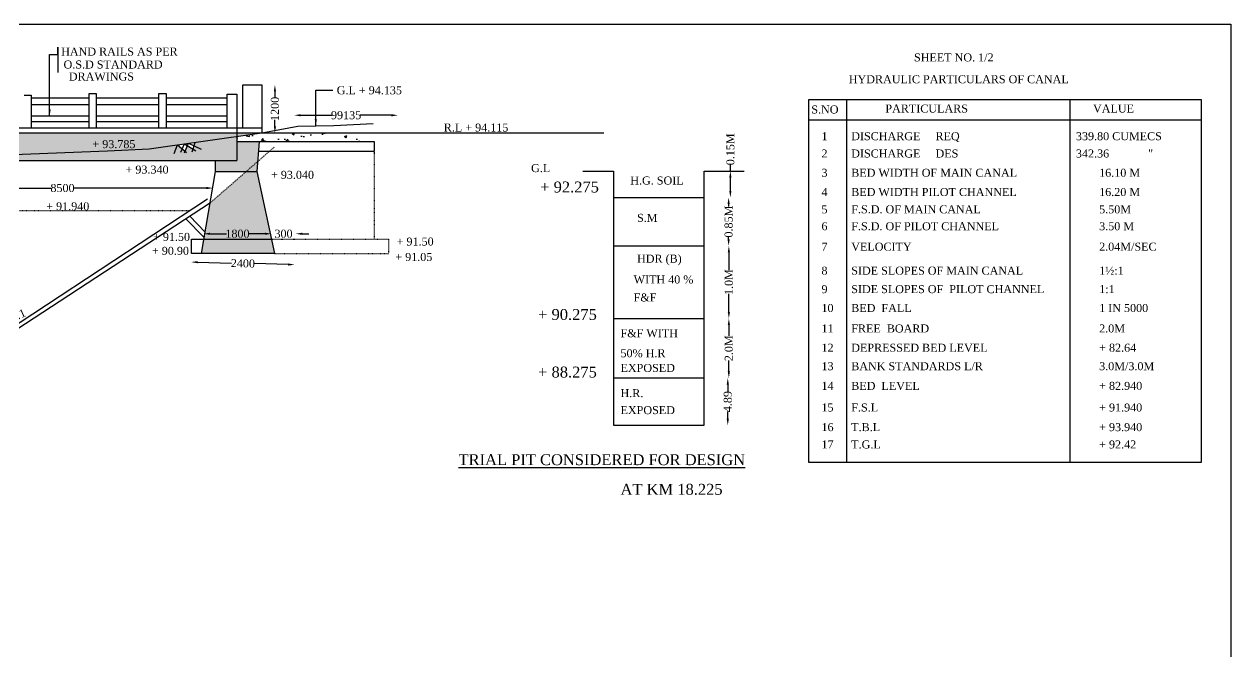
# Model space of a CAD drawing. Header units: millimetres. Extents: x -109570 to 149785, y -246061 to 46759.
# Drawn here: x 45427 to 78606, y 29506 to 46759 of the extents above; entities that cross this region are included whole.
import ezdxf

# ---------------------------------------------------------------- set-up
doc = ezdxf.new("R2010")
doc.units = ezdxf.units.MM
doc.header["$MEASUREMENT"] = 0
doc.header["$PDMODE"] = 33
doc.header["$PDSIZE"] = 500
doc.linetypes.add('ACAD_ISO03W100', pattern=[30, 12, -18])
for name, color, linetype in [('DIM', 5, 'Continuous'), ('DOT LINE', 3, 'ACAD_ISO03W100'), ('DWG. LINE', 1, 'Continuous'), ('HATCH', 2, 'Continuous'), ('TEXT', 7, 'Continuous'), ('TITLE', 7, 'Continuous')]:
    doc.layers.add(name, color=color, linetype=linetype)
doc.styles.get("Standard").update_dxf_attribs({"font": 'TIMES.TTF', "height": 220})
doc.dimstyles.get("Standard").update_dxf_attribs({"dimtxt": 220, "dimasz": 180, "dimexe": 0.18, "dimexo": 0.0625, "dimgap": 0.09, "dimtad": 0, "dimdec": 0, "dimzin": 0, "dimdsep": 46, "dimtxsty": 'Standard', "dimcen": 0.09, "dimse1": 1, "dimse2": 1, "dimclrd": 5, "dimclre": 5, "dimclrt": 4, "dimadec": 0, "dimazin": 0, "dimtfac": 1, "dimtdec": 0, "dimtofl": 0, "dimtmove": 0, "dimatfit": 3, "dimfxl": 1, "dimtolj": 1, "dimtzin": 0, "dimarcsym": 0})
pattern_1 = [(50, (0, 0), (717.26, -62.752), [75, -825]), (355, (0, 0), (-138.751, 752.192), [60, -660]), (100.4514, (59.8, -5.2), (578.5094, 689.4395), [63.74, -701.142]), (46.1842, (0, 200), (1067.241, -165.519), [112.5, -1237.5]), (96.6356, (88.9, 186.2), (934.663, 974.118), [95.61, -1051.713]), (351.1842, (0, 200), (934.662, 974.119), [90, -990]), (21, (100, 150), (596.907, -402.619), [75, -825]), (326, (100, 150), (243.315, 725.15), [60, -660]), (71.4514, (149.74, 116.45), (840.2226, 322.5305), [63.74, -701.142]), (37.5, (0, 0), (12.1599, 332.8939), [0, -652, 0, -670, 0, -662.5]), (7.5, (0, 0), (263.0695, 394.4117), [0, -382, 0, -637, 0, -252.5]), (327.5, (-223, 0), (533.8224, -22.5549), [0, -250, 0, -780, 0, -1035]), (317.5, (-323, 0), (583.1862, 100.105), [0, -325, 0, -518, 0, -735])]

# ---------------------------------------------------------------- blocks, each defined once
blk = doc.blocks.new('*D21')
at = {"layer": 'Defpoints', "color": 0}
for p in [(42345, 42254), (50619, 42337), (50619, 42254)]:
    blk.add_point(p, dxfattribs=at)
at = {"layer": 'DIM', "color": 5, "lineweight": -2}
for p, q in [((42525, 42254), (46173, 42254)), ((50439, 42254), (46792, 42254))]:
    blk.add_line(p, q, dxfattribs=at)
at = {"layer": 'DIM', "color": 5}
for points in [[(42525, 42284), (42525, 42224), (42345, 42254)], [(50439, 42284), (50439, 42224), (50619, 42254)]]:
    blk.add_solid(points, dxfattribs=at)
at = {"layer": 'DIM', "color": 4, "insert": (46482, 42254), "char_height": 220, "attachment_point": 5}
blk.add_mtext('\\A1;8500', dxfattribs=at)
blk = doc.blocks.new('*D27')
at = {"layer": 'Defpoints', "color": 0}
for p in [(50024, 40459), (52866, 40148), (52872, 40387)]:
    blk.add_point(p, dxfattribs=at)
at = {"layer": 'DIM', "color": 5, "lineweight": -2}
for p, q in [((50198, 40216), (51126, 40192)), ((52686, 40153), (51757, 40176))]:
    blk.add_line(p, q, dxfattribs=at)
at = {"layer": 'DIM', "color": 5}
for points in [[(50199, 40246), (50197, 40186), (50018, 40220)], [(52687, 40183), (52685, 40123), (52866, 40148)]]:
    blk.add_solid(points, dxfattribs=at)
at = {"layer": 'DIM', "color": 4, "insert": (51442, 40184), "char_height": 220, "attachment_point": 5, "rotation": 358.5488}
blk.add_mtext('\\A1;2400', dxfattribs=at)
blk = doc.blocks.new('*D28')
at = {"layer": 'Defpoints', "color": 0}
for p in [(50358, 40847), (52226, 40998), (52226, 40847)]:
    blk.add_point(p, dxfattribs=at)
at = {"layer": 'DIM', "color": 5, "lineweight": -2}
for p, q in [((50538, 40998), (50992, 40998)), ((52046, 40998), (51592, 40998))]:
    blk.add_line(p, q, dxfattribs=at)
at = {"layer": 'DIM', "color": 5}
for points in [[(50538, 41028), (50538, 40968), (50358, 40998)], [(52046, 41028), (52046, 40968), (52226, 40998)]]:
    blk.add_solid(points, dxfattribs=at)
at = {"layer": 'DIM', "color": 4, "insert": (51292, 40998), "char_height": 220, "attachment_point": 5}
blk.add_mtext('\\A1;1800', dxfattribs=at)
blk = doc.blocks.new('*D29')
at = {"layer": 'Defpoints', "color": 0}
for p in [(52226, 40847), (52893, 40998), (52893, 40847)]:
    blk.add_point(p, dxfattribs=at)
at = {"layer": 'DIM', "color": 5, "lineweight": -2}
for p, q in [((52046, 40998), (51866, 40998)), ((53073, 40998), (53253, 40998))]:
    blk.add_line(p, q, dxfattribs=at)
at = {"layer": 'DIM', "color": 5}
for points in [[(52046, 41028), (52046, 40968), (52226, 40998)], [(53073, 41028), (53073, 40968), (52893, 40998)]]:
    blk.add_solid(points, dxfattribs=at)
at = {"layer": 'DIM', "color": 4, "insert": (52559, 40998), "char_height": 220, "attachment_point": 5}
blk.add_mtext('\\A1;300', dxfattribs=at)
blk = doc.blocks.new('*D30')
at = {"layer": 'Defpoints', "color": 0}
for p in [(51964, 45089), (51964, 43772), (52322, 43772)]:
    blk.add_point(p, dxfattribs=at)
at = {"layer": 'DIM', "color": 5, "lineweight": -2}
for p, q in [((52322, 44909), (52322, 44730)), ((52322, 43952), (52322, 44130))]:
    blk.add_line(p, q, dxfattribs=at)
at = {"layer": 'DIM', "color": 5}
for points in [[(52292, 44909), (52352, 44909), (52322, 45089)], [(52292, 43952), (52352, 43952), (52322, 43772)]]:
    blk.add_solid(points, dxfattribs=at)
at = {"layer": 'DIM', "color": 4, "insert": (52322, 44430), "char_height": 220, "attachment_point": 5, "rotation": 90}
blk.add_mtext('\\A1;1200', dxfattribs=at)
blk = doc.blocks.new('*D31')
at = {"layer": 'Defpoints', "color": 0}
for p in [(52852, 44225), (55706, 44255), (55706, 44225)]:
    blk.add_point(p, dxfattribs=at)
at = {"layer": 'DIM', "color": 5, "lineweight": -2}
for p, q in [((53032, 44255), (53890, 44255)), ((55526, 44255), (54668, 44255))]:
    blk.add_line(p, q, dxfattribs=at)
at = {"layer": 'DIM', "color": 5}
for points in [[(53032, 44285), (53032, 44225), (52852, 44255)], [(55526, 44285), (55526, 44225), (55706, 44255)]]:
    blk.add_solid(points, dxfattribs=at)
at = {"layer": 'DIM', "color": 4, "insert": (54279, 44255), "char_height": 220, "attachment_point": 5}
blk.add_mtext('\\A1;99135', dxfattribs=at)
blk = doc.blocks.new('*D94')
at = {"layer": 'Defpoints', "color": 0}
for p in [(64121, 42720), (64121, 41995), (64845, 41995)]:
    blk.add_point(p, dxfattribs=at)
at = {"layer": 'DWG. LINE', "color": 5, "lineweight": -2}
for p, q in [((64845, 42720), (64845, 42900)), ((64845, 42175), (64845, 42540))]:
    blk.add_line(p, q, dxfattribs=at)
at = {"layer": 'DWG. LINE', "color": 5}
for points in [[(64815, 42540), (64875, 42540), (64845, 42720)], [(64815, 42175), (64875, 42175), (64845, 41995)]]:
    blk.add_solid(points, dxfattribs=at)
at = {"layer": 'DWG. LINE', "color": 4, "insert": (64845, 43319), "char_height": 220, "attachment_point": 5, "rotation": 90}
blk.add_mtext('\\A1;0.15M', dxfattribs=at)
blk = doc.blocks.new('*D95')
at = {"layer": 'Defpoints', "color": 0}
for p in [(64121, 41995), (64121, 40669), (64797, 40669)]:
    blk.add_point(p, dxfattribs=at)
at = {"layer": 'DWG. LINE', "color": 5, "lineweight": -2}
for p, q in [((64797, 41815), (64797, 41751)), ((64797, 40849), (64797, 40913))]:
    blk.add_line(p, q, dxfattribs=at)
at = {"layer": 'DWG. LINE', "color": 5}
for points in [[(64767, 41815), (64827, 41815), (64797, 41995)], [(64767, 40849), (64827, 40849), (64797, 40669)]]:
    blk.add_solid(points, dxfattribs=at)
at = {"layer": 'DWG. LINE', "color": 4, "insert": (64797, 41332), "char_height": 220, "attachment_point": 5, "rotation": 90}
blk.add_mtext('\\A1;0.85M', dxfattribs=at)
blk = doc.blocks.new('*D96')
at = {"layer": 'Defpoints', "color": 0}
for p in [(64121, 40669), (64121, 38669), (64803, 38669)]:
    blk.add_point(p, dxfattribs=at)
at = {"layer": 'DWG. LINE', "color": 5, "lineweight": -2}
for p, q in [((64803, 40489), (64803, 39994)), ((64803, 38849), (64803, 39344))]:
    blk.add_line(p, q, dxfattribs=at)
at = {"layer": 'DWG. LINE', "color": 5}
for points in [[(64773, 40489), (64833, 40489), (64803, 40669)], [(64773, 38849), (64833, 38849), (64803, 38669)]]:
    blk.add_solid(points, dxfattribs=at)
at = {"layer": 'DWG. LINE', "color": 4, "insert": (64803, 39669), "char_height": 220, "attachment_point": 5, "rotation": 90}
blk.add_mtext('\\A1;1.0M', dxfattribs=at)
blk = doc.blocks.new('*D97')
at = {"layer": 'Defpoints', "color": 0}
for p in [(64121, 38669), (64121, 37034), (64803, 37034)]:
    blk.add_point(p, dxfattribs=at)
at = {"layer": 'DWG. LINE', "color": 5, "lineweight": -2}
for p, q in [((64803, 38489), (64803, 38192)), ((64803, 37214), (64803, 37511))]:
    blk.add_line(p, q, dxfattribs=at)
at = {"layer": 'DWG. LINE', "color": 5}
for points in [[(64773, 38489), (64833, 38489), (64803, 38669)], [(64773, 37214), (64833, 37214), (64803, 37034)]]:
    blk.add_solid(points, dxfattribs=at)
at = {"layer": 'DWG. LINE', "color": 4, "insert": (64803, 37851), "char_height": 220, "attachment_point": 5, "rotation": 90}
blk.add_mtext('\\A1;2.0M', dxfattribs=at)
blk = doc.blocks.new('*D98')
at = {"layer": 'Defpoints', "color": 0}
for p in [(64121, 37034), (64121, 35734), (64773, 35734)]:
    blk.add_point(p, dxfattribs=at)
at = {"layer": 'DWG. LINE', "color": 5, "lineweight": -2}
for p, q in [((64773, 36854), (64773, 36659)), ((64773, 35914), (64773, 36109))]:
    blk.add_line(p, q, dxfattribs=at)
at = {"layer": 'DWG. LINE', "color": 5}
for points in [[(64743, 36854), (64803, 36854), (64773, 37034)], [(64743, 35914), (64803, 35914), (64773, 35734)]]:
    blk.add_solid(points, dxfattribs=at)
at = {"layer": 'DWG. LINE', "color": 4, "insert": (64773, 36384), "char_height": 220, "attachment_point": 5, "rotation": 90}
blk.add_mtext('\\A1;4.89', dxfattribs=at)

msp = doc.modelspace()

# ---------------------------------------------------------------- hatches: boundary and pattern name
at = {"layer": 'HATCH'}
h = msp.add_hatch(dxfattribs=at)
h.set_pattern_fill('AR-CONC', color=256, scale=100, style=0)
h.set_pattern_definition(pattern_1)
h.paths.add_polyline_path([(42070.7, 43771.9), (25803.5, 43771.9), (25803.5, 43578.1), (42070.7, 43578.1)])
h.paths.add_polyline_path([(51963.7, 43771.9), (42070.7, 43771.9), (42070.7, 43578.1), (41717.3, 43578.1), (41717.3, 43015.7), (44669.1, 43156.5), (47715.6, 43280.8), (48869.2, 43331.6)])
h.paths.add_polyline_path([(51272.6, 43673.6), (50127.9, 43510.7), (50069.5, 43324.4), (49919.8, 43416.4), (49855, 43260.2), (49645.1, 43442), (48869.2, 43331.6), (47715.6, 43280.8), (44669.1, 43156.5), (41717.3, 43015.7), (51272.6, 43015.7)], flags=17)
h.paths.add_polyline_path([(51825.5, 42705.4), (51528.8, 42705.4), (50550.2, 41854.6), (50532.8, 41843.3), (50358.4, 40846.8), (52225.9, 40846.8)])
h.paths.add_polyline_path([(51892.6, 43532.8), (51272.6, 43532.8), (51272.6, 43015.7), (50683.7, 43015.7), (50683.7, 42705.4), (51528.8, 42705.4), (51848, 42982.9)])
h.paths.add_polyline_path([(51848, 42982.9), (51528.8, 42705.4), (51825.5, 42705.4)], flags=17)
h.paths.add_polyline_path([(52225.9, 40846.8), (50358.4, 40846.8), (50290.6, 40459.3), (52309.4, 40459.3)])
h.paths.add_polyline_path([(50937.2, 41164.8), (51647.2, 41164.8), (51647.2, 40831), (50937.2, 40831)], flags=9)
h = msp.add_hatch(dxfattribs=at)
h.set_pattern_fill('AR-CONC', color=256, scale=100, style=0)
h.set_pattern_definition(pattern_1)
h.paths.add_polyline_path([(55050.6, 43771.9), (51963.7, 43771.9), (51272.6, 43673.6), (51272.6, 43532.8), (55050.6, 43532.8)])

# ---------------------------------------------------------------- linework, layer by layer
at = {"layer": 'DIM'}
msp.add_lwpolyline([(46353.3, 45921.3), (46353.3, 46129.7), (46353.3, 45431.1)], dxfattribs=at)
at = {"layer": 'DOT LINE'}
for points in [[(50550.2, 41854.6), (52313.2, 43387.3)], [(55050.6, 43268.6), (55050.6, 40858.4)], [(17225.6, 41632.6), (49978.3, 41632.6)], [(52225.9, 40846.8), (55441.1, 40846.8)], [(55441.1, 40846.8), (55441.1, 40459.3)], [(52309.4, 40459.3), (55441.1, 40459.3)]]:
    msp.add_lwpolyline(points, dxfattribs=at)
at = {"layer": 'DWG. LINE'}
for p, q in [((45425.3, 44811.2), (45622.1, 44811.2)), ((45622.1, 44811.2), (45622.1, 43911.5)), ((47214.4, 44852.3), (47411.2, 44852.3)), ((47214.4, 43911.5), (47214.4, 44852.3)), ((47411.2, 44852.3), (47411.2, 43911.5)), ((49132.7, 44852.3), (49329.5, 44852.3)), ((49132.7, 43911.5), (49132.7, 44852.3)), ((49329.5, 44852.3), (49329.5, 43911.5)), ((51006.7, 44837.4), (51272.6, 44837.4)), ((51006.7, 43911.5), (51006.7, 44837.4)), ((51272.6, 44837.4), (51272.6, 43911.5)), ((51436.5, 45088.6), (51643.6, 45088.6)), ((51436.5, 43911.5), (51436.5, 45088.6)), ((51963.7, 45088.6), (51963.7, 43771.9)), ((50024.1, 40846.8), (52225.9, 40846.8)), ((50024.1, 40459.3), (50024.1, 40846.8)), ((52309.4, 40459.3), (50024.1, 40459.3))]:
    msp.add_line(p, q, dxfattribs=at)
for points in [[(51436.5, 45088.6), (51963.7, 45088.6)], [(45622.1, 44737), (47214.4, 44737)], [(45622.1, 44550.2), (47214.4, 44550.2)], [(47411.2, 44737), (49132.7, 44737)], [(47411.2, 44550.2), (49132.7, 44550.2)], [(49329.5, 44737), (51006.7, 44737)], [(49329.5, 44550.2), (51006.7, 44550.2)], [(68033.1, 44688.3), (68033.1, 34707.7)], [(74178.2, 44688.3), (74178.2, 34707.7)], [(45622.1, 44239.3), (47214.4, 44239.3)], [(47411.2, 44239.3), (49132.7, 44239.3)], [(49329.5, 44239.3), (51006.7, 44239.3)], [(15900.2, 43911.5), (51963.7, 43911.5)], [(45622.1, 44079.2), (47214.4, 44079.2)], [(47411.2, 44079.2), (49132.7, 44079.2)], [(49329.5, 44079.2), (51006.7, 44079.2)], [(51272.6, 43911.5), (51272.6, 43015.7)], [(51963.7, 43771.9), (52953.4, 43951.4), (53939.5, 43970.9), (55021, 44025.7)], [(67001, 44125.1), (77793.7, 44125.1)], [(8381.3, 40322.1), (10871.2, 40531.4), (11956.6, 40653), (13544.6, 40761.8), (13615.1, 40665.8), (16968.1, 41504.2), (18623.2, 41992.5), (22907.2, 41423.2), (23527.5, 41327.2), (25198.8, 41557.5), (26876.6, 41787.8), (28544.6, 42026.2), (28632.8, 42070.7), (32185.4, 42340.3), (34379.1, 42438.7), (36216.9, 42568.6), (38827.7, 42772), (40996.6, 42981.3), (44669.1, 43156.5), (47715.6, 43280.8), (48869.2, 43331.6), (51963.7, 43771.9)], [(15900.2, 43771.9), (61361.7, 43771.9)], [(51272.6, 43532.8), (55050.6, 43532.8)], [(51892.6, 43532.8), (51825.5, 42705.4)], [(55050.6, 43532.8), (55050.6, 43268.6)], [(51871.2, 43268.6), (55050.6, 43268.6)], [(41717.3, 43015.7), (51272.6, 43015.7)], [(50683.7, 43015.7), (50683.7, 42705.4), (51825.5, 42705.4)], [(50683.7, 42705.4), (50290.6, 40459.3)], [(51825.5, 42705.4), (52309.4, 40459.3)], [(60784.6, 42720), (61628.5, 42720), (61628.5, 35734.2), (64121.1, 35734.2), (64121.1, 42720), (65225.2, 42720)], [(16520.7, 42105.4), (25265.3, 36240.5), (26697.4, 36240.5), (30678.9, 32356), (36274.8, 32356), (40089.3, 36128.4), (41609.7, 36128.4), (50467.7, 41954.5)], [(16549.6, 41939.2), (25286.3, 36098.9), (26730.6, 36098.9), (30638.7, 32232.8), (36346.9, 32232.8), (40168.6, 35984), (41563, 35984), (50550.2, 41854.6)], [(61628.5, 41994.6), (64121.1, 41994.6)], [(50393.9, 41049.5), (49985.5, 41485.8)], [(50367.8, 40900.2), (49871.7, 41411.5)], [(61628.5, 40669.4), (64121.1, 40669.4)], [(61628.5, 38668.8), (64121.1, 38668.8)], [(61628.5, 37034), (64121.1, 37034)]]:
    msp.add_lwpolyline(points, dxfattribs=at)
msp.add_lwpolyline([(67001, 44688.3), (77793.7, 44688.3), (77793.7, 34707.7), (67001, 34707.7)], close=True, dxfattribs=at)
at = {"layer": 'HATCH'}
for points in [[(49734.8, 43237), (49834.3, 43468.9), (50143.5, 43278.9)], [(49838.3, 43220), (49948.4, 43485.2), (50291.5, 43325.9)], [(50046.6, 43251.4), (50127.9, 43510.7)], [(49550.2, 43203), (49645.1, 43442), (49889.4, 43230.4)]]:
    msp.add_lwpolyline(points, dxfattribs=at)
at = {"layer": 'TITLE', "lineweight": 30}
msp.add_lwpolyline([(4960.1, 46759.3), (78605.7, 46759.3), (78605.7, 1087.5), (4960.1, 1087.5)], close=True, dxfattribs=at)

# ---------------------------------------------------------------- texts
at = {"layer": 'TEXT'}
for s, height, p in [('HAND RAILS AS PER', 220, (46444.4, 45894.7)), ('SHEET NO. 1/2', 220, (69893.5, 45735)), ('O.S.D STANDARD', 220, (46511.1, 45539.7)), ('DRAWINGS', 220, (46655.8, 45208.7)), ('HYDRAULIC PARTICULARS OF CANAL', 220, (68101.1, 45135.1)), ('G.L + 94.135', 220, (54021.5, 44831.5)), ('S.NO', 220, (67069.8, 44303.9)), ('PARTICULARS', 220, (69106.4, 44328.9)), ('VALUE', 220, (74816.1, 44328.9)), ('R.L + 94.115', 220, (56965.2, 43807.2)), ('+ 93.785', 220, (47303.5, 43351.4)), ('1', 220, (67349.4, 43569.6)), ('DISCHARGE     REQ', 220, (68168.1, 43569.6)), ('339.80 CUMECS', 220, (74345.9, 43569.6)), ('2', 220, (67349.4, 43094.1)), ('DISCHARGE     DES', 220, (68168.1, 43094.1)), ("342.36             ''", 220, (74345.9, 43094.1)), ('+ 93.340', 220, (48214.5, 42651.9)), ('G.L', 220, (59365.2, 42693)), ('+ 93.040', 220, (52213.3, 42507.6)), ('H.G. SOIL', 220, (62092.9, 42351.5)), ('3', 220, (67349.4, 42564.6)), ('BED WIDTH OF MAIN CANAL', 220, (68168.1, 42564.6)), ('16.10 M', 220, (74984.3, 42564.6)), ('+ 92.275', 300, (59616, 42133.1)), ('4', 220, (67349.4, 42035.1)), ('BED WIDTH PILOT CHANNEL', 220, (68168.1, 42035.1)), ('16.20 M', 220, (74984.3, 42035.1)), ('+ 91.940', 220, (46034.9, 41642.9)), ('S.M ', 220, (62278.7, 41325)), ('5', 220, (67349.4, 41559.6)), ('F.S.D. OF MAIN CANAL', 220, (68168.1, 41559.6)), ('5.50M', 220, (74984.3, 41559.6)), ('6', 220, (67349.4, 41094.9)), ('F.S.D. OF PILOT CHANNEL', 220, (68168.1, 41094.9)), ('3.50 M', 220, (74984.3, 41094.9)), ('+ 91.50', 220, (48969.8, 40801.7)), ('+ 91.50', 220, (55668.5, 40674.2)), ('+ 90.90', 220, (48940.6, 40419)), ('7', 220, (67349.4, 40532.9)), ('VELOCITY', 220, (68168.1, 40532.9)), ('2.04M/SEC', 220, (74984.3, 40532.9)), ('+ 91.05', 220, (55632.1, 40250.5)), ('HDR (B)', 220, (62278.7, 40204.1)), ('WITH 40 %%%', 220, (62185.2, 39630.9)), ('8', 220, (67349.4, 39873.7)), ('SIDE SLOPES OF MAIN CANAL', 220, (68168.1, 39873.7)), ('1½:1', 220, (74984.3, 39873.7)), ('9', 220, (67349.4, 39365.8)), ('SIDE SLOPES OF  PILOT CHANNEL', 220, (68168.1, 39365.8)), ('1:1', 220, (74984.3, 39365.8)), ('F&F', 220, (62185.2, 39136.9)), ('+ 90.275', 300, (59558.4, 38629.5)), ('10', 220, (67349.4, 38847.1)), ('BED  FALL', 220, (68168.1, 38847.1)), ('1 IN 5000', 220, (74984.3, 38847.1)), ('11', 220, (67349.4, 38285.2)), ('FREE  BOARD', 220, (68168.1, 38285.2)), ('2.0M', 220, (74984.3, 38285.2)), ('F&F WITH', 220, (61824.4, 38153.8)), ('50%%% H.R', 220, (61824.4, 37604.3)), ('12', 220, (67349.4, 37755.7)), ('DEPRESSED BED LEVEL', 220, (68168.1, 37755.7)), ('+ 82.64', 220, (74984.3, 37755.7)), ('+ 88.275', 300, (59558.4, 37046.8)), ('EXPOSED', 220, (61824.4, 37200.3)), ('13', 220, (67349.4, 37247.7)), ('BANK STANDARDS L/R', 220, (68168.1, 37247.7)), ('3.0M/3.0M', 220, (74984.3, 37247.7)), ('14', 220, (67349.4, 36707.4)), ('BED  LEVEL', 220, (68168.1, 36707.4)), ('+ 82.940', 220, (74984.3, 36707.4)), ('H.R.', 220, (61824.4, 36507.6)), ('EXPOSED', 220, (61824.4, 36040.7)), ('15', 220, (67349.4, 36113.1)), ('F.S.L', 220, (68168.1, 36113.1)), ('+ 91.940', 220, (74984.3, 36113.1)), ('16', 220, (67349.4, 35572.7)), ('T.B.L', 220, (68168.1, 35572.7)), ('+ 93.940', 220, (74984.3, 35572.7)), ('17', 220, (67349.4, 35097.2)), ('T.G.L', 220, (68168.1, 35097.2)), ('+ 92.42', 220, (74984.3, 35097.2)), ('%%UTRIAL PIT CONSIDERED FOR DESIGN', 300, (57370.7, 34638)), ('AT KM 18.225', 300, (61824.4, 33824.3))]:
    msp.add_text(s, height=height, dxfattribs=at).set_placement(p)
msp.add_text('1½:1', height=220, rotation=24.41929, dxfattribs=at).set_placement((44884.5, 38464.8))

# ---------------------------------------------------------------- dimensions: what is measured, and where the dimension line sits
at = {"layer": 'DIM'}
dim = msp.add_linear_dim(base=(52321.9, 43771.9), p1=(51963.7, 45088.6), p2=(51963.7, 43771.9), angle=90, text='1200', dimstyle='Standard', dxfattribs=at)
dim.commit()
dim.dimension.update_dxf_attribs({"geometry": '*D30', "text_midpoint": (52321.9, 44430.3)})
for p1, p2, distance, text, picture, middle in [((52852.3, 44224.8), (55705.7, 44224.8), 30.5, '99135', '*D31', (54279, 44255.3)), ((52225.9, 40846.8), (52892.8, 40846.8), 151.1, '300', '*D29', (52559.3, 40997.9)), ((50024.1, 40459.3), (52871.8, 40387.1), -239, '2400', '*D27', (51441.9, 40184.3))]:
    dim = msp.add_aligned_dim(p1=p1, p2=p2, distance=distance, text=text, dimstyle='Standard', dxfattribs=at)
    dim.commit()
    dim.dimension.update_dxf_attribs({"geometry": picture, "text_midpoint": middle})
for base, p1, p2, text, picture, middle in [((50619.3, 42254.1), (42345.2, 42254.4), (50619.3, 42337.4), '8500', '*D21', (46482.2, 42254.1)), ((52225.9, 40997.9), (50358.4, 40846.8), (52225.9, 40846.8), '1800', '*D28', (51292.2, 40997.9))]:
    dim = msp.add_linear_dim(base=base, p1=p1, p2=p2, text=text, dimstyle='Standard', dxfattribs=at)
    dim.commit()
    dim.dimension.update_dxf_attribs({"geometry": picture, "text_midpoint": middle})
at = {"layer": 'DWG. LINE'}
dim = msp.add_linear_dim(base=(64844.5, 41994.6), p1=(64121.1, 42720), p2=(64121.1, 41994.6), angle=90, text='0.15M', dimstyle='Standard', dxfattribs=at)
dim.commit()
dim.dimension.update_dxf_attribs({"geometry": '*D94', "text_midpoint": (64844.5, 43319.4), "dimtype": 160})
for p1, p2, distance, text, picture, middle in [((64121.1, 41994.6), (64121.1, 40669.4), 676, '0.85M', '*D95', (64797.1, 41332)), ((64121.1, 40669.4), (64121.1, 38668.8), 682.2, '1.0M', '*D96', (64803.3, 39669.1)), ((64121.1, 38668.8), (64121.1, 37034), 682.2, '2.0M', '*D97', (64803.3, 37851.4))]:
    dim = msp.add_aligned_dim(p1=p1, p2=p2, distance=distance, text=text, dimstyle='Standard', dxfattribs=at)
    dim.commit()
    dim.dimension.update_dxf_attribs({"geometry": picture, "text_midpoint": middle})
dim = msp.add_linear_dim(base=(64773.2, 35734.2), p1=(64121.1, 37034), p2=(64121.1, 35734.2), angle=90, text='4.89', dimstyle='Standard', dxfattribs=at)
dim.commit()
dim.dimension.update_dxf_attribs({"geometry": '*D98', "text_midpoint": (64773.2, 36384.1)})

# ---------------------------------------------------------------- leaders
at = {"layer": 'DIM'}
for points in [[(46128.6, 44239.3), (46128.6, 45921.3), (46353.3, 45921.3)], [(53446.5, 43961.2), (53446.5, 44943.5), (53917.4, 44943.5)]]:
    msp.add_leader(points, dimstyle='Standard', override={"dimgap": 0.09, "dimtad": 0}, dxfattribs=at)

doc.saveas('drawing.dxf')
